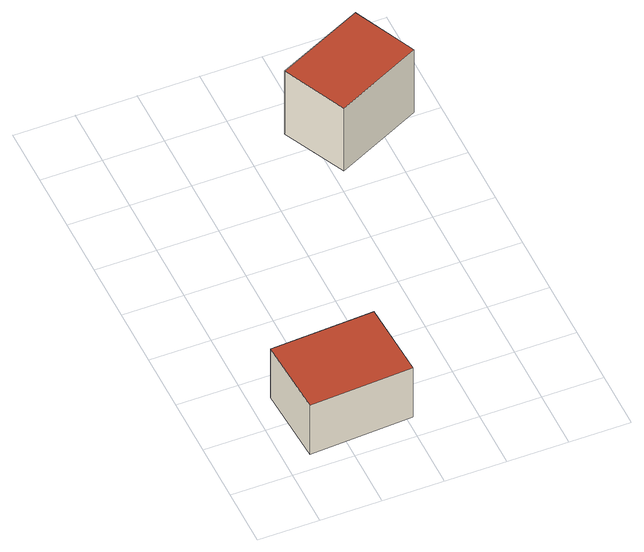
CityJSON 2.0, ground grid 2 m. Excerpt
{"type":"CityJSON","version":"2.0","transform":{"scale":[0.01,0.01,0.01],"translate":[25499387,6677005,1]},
"CityObjects":{
"building1":{"type":"Building","attributes":{"BREC_BuildingHeightNN":3.15,"BREC_RoofNames":"flat","CODE":"210","GroundLevel":1.08,"HighestRoof":3.15,"Integrate_LoD[1]":{"area_diff":0,"area_diff_filter":10,"integrating_person":"vcdb_user","integration_date":"2016-10-28","matching_mode":1,"overlap_DB_to_file":100,"overlap_file_to_DB":100,"overlap_filter":89},"LowestRoof":3.15,"REPAIRED":"no","measuredHeight":2.07,"roofType":"1000"},"address":[{"Country":"Finland","Locality":"Helsinki"},{"Country":"Finland","Locality":"Helsinki"}],"geometry":[{"type":"Solid","lod":"2","boundaries":[[[[0,1,2,3]],[[4,5,6,7]],[[6,5,1,0]],[[5,4,2,1]],[[4,7,3,2]],[[7,6,0,3]]]],"semantics":{"surfaces":[{"type":"GroundSurface","Area":8.78,"ZMin":0,"ZMinASL":1.08},{"type":"RoofSurface","Area":8.78,"RoofOrientation":-1,"RoofPitch":90,"ZMax":2.07,"ZMaxASL":3.15,"ZMin":2.07,"ZMinASL":3.15},{"type":"WallSurface","Area":5.32,"ZMax":2.07,"ZMaxASL":3.15,"ZMin":0,"ZMinASL":1.08},{"type":"WallSurface","Area":7.04,"ZMax":2.07,"ZMaxASL":3.15,"ZMin":0,"ZMinASL":1.08},{"type":"WallSurface","Area":0,"ZMax":2.07,"ZMaxASL":3.15,"ZMin":0,"ZMinASL":1.08}],"values":[[0,1,2,3,2,4]]}}]},
"building2":{"type":"Building","attributes":{"BREC_BuildingHeightNN":3.68,"BREC_RoofNames":"flat","CODE":"210","GroundLevel":1.02,"HighestRoof":3.68,"Integrate_LoD[1]":{"area_diff":0,"area_diff_filter":10,"integrating_person":"vcdb_user","integration_date":"2016-10-28","matching_mode":1,"overlap_DB_to_file":100,"overlap_file_to_DB":100,"overlap_filter":89},"LowestRoof":3.68,"REPAIRED":"no","measuredHeight":2.66,"roofType":"1000"},"address":[{"Country":"Finland","Locality":"Helsinki"},{"Country":"Finland","Locality":"Helsinki"}],"geometry":[{"type":"Solid","lod":"2","boundaries":[[[[8,9,10,11]],[[12,13,14,15]],[[15,14,9,8]],[[14,13,10,9]],[[13,12,11,10]],[[12,15,8,11]]]],"semantics":{"surfaces":[{"type":"GroundSurface","Area":7.27,"ZMin":0,"ZMinASL":1.02},{"type":"RoofSurface","Area":7.27,"RoofOrientation":-1,"RoofPitch":90,"ZMax":2.66,"ZMaxASL":3.68,"ZMin":2.66,"ZMinASL":3.68},{"type":"WallSurface","Area":8.42,"ZMax":2.66,"ZMaxASL":3.68,"ZMin":0,"ZMinASL":1.02},{"type":"WallSurface","Area":6.12,"ZMax":2.66,"ZMaxASL":3.68,"ZMin":0,"ZMinASL":1.02}],"values":[[0,1,2,3,2,3]]}}]}
},
"vertices":[
[404,329,8],[418,72,8],[78,53,8],[64,311,8],[78,53,215],[418,72,215],[404,329,215],[64,311,215],
[535,1286,2],[821,1422,2],[919,1214,2],[634,1078,2],[634,1078,268],[919,1214,268],[821,1422,268],[535,1286,268]
]}
